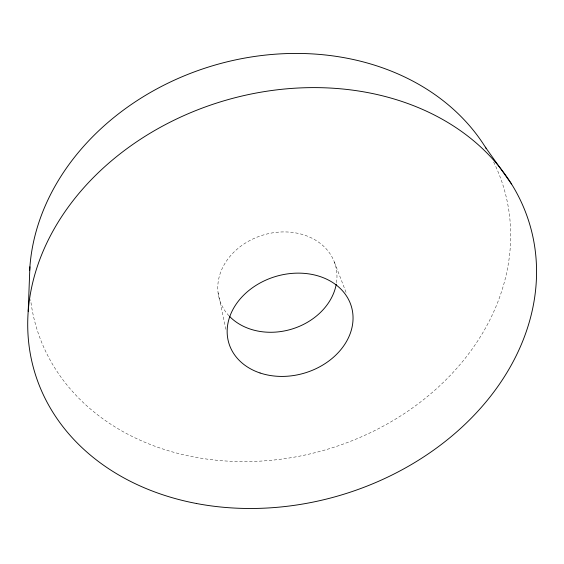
<?xml version="1.0" encoding="UTF-8"?>
<svg xmlns="http://www.w3.org/2000/svg" width="564" height="564" viewBox="0 0 564 564"><rect width="100%" height="100%" fill="white"/><g stroke="black" fill="none" stroke-linecap="round" stroke-linejoin="round"><path stroke-width="0.42" stroke-dasharray="2.82 2.11" d="M334.382 262.112L346.366 293.181M218.092 292.843L226.354 331.322M493.641 162.002A243.895 200.164 -16.6 0 1 327.028 449.395A243.895 200.164 -16.6 0 1 30.618 299.667M229.012 315.84A60.44 49.167 -16.6 0 1 263.043 235.068A60.44 49.167 -16.6 0 1 336.412 283.339"/><path stroke-width="0.85" d="M28.2 311.314L29.906 266.793M485.378 147.197L511.477 183.942M29.673 270.368A243.895 200.164 -16.6 0 1 221.264 63.323A243.895 200.164 -16.6 0 1 486.323 148.713M336.257 284.207A60.44 49.167 -16.6 0 1 291.68 329.136A60.44 49.167 -16.6 0 1 229.576 316.425M196.469 503.504A258.319 205.648 -16.6 0 0 532.444 234.758A258.319 205.648 -16.6 0 0 117.495 155.883A258.319 205.648 -16.6 0 0 196.469 503.504M260.06 372.987A63.944 50.407 -16.6 0 0 353.029 316.714A63.944 50.407 -16.6 0 0 257.219 284.63A63.944 50.407 -16.6 0 0 260.06 372.987"/></g></svg>
